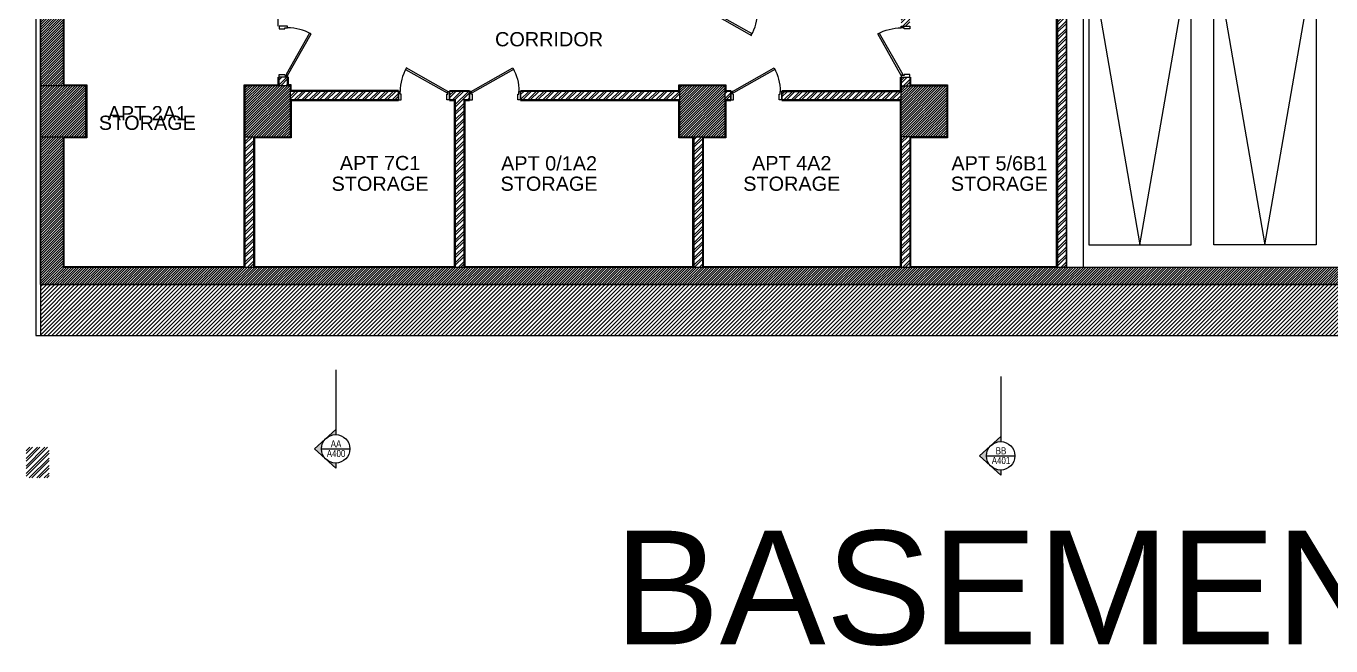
# Model space of a CAD drawing. Header units: inches. Extents: x -0.9 to 43, y -5.5 to 58.5.
# Drawn here: x -0.17 to 22.79, y -5.46 to 5.45 of the extents above; entities that cross this region are included whole.
import ezdxf
from ezdxf.enums import TextEntityAlignment as Align

# ---------------------------------------------------------------- set-up
doc = ezdxf.new("R2010")
doc.units = ezdxf.units.IN
doc.header["$MEASUREMENT"] = 0
doc.layers.get('0').update_dxf_attribs({"linetype": 'CONTINUOUS'})
for name, color, linetype in [('A-ANNO-SECT-TAG', 7, 'CONTINUOUS'), ('A-AREAS', 6, 'CONTINUOUS'), ('A-FLOR-STRS', 40, 'CONTINUOUS'), ('A-FURNITURE', 30, 'CONTINUOUS'), ('A-HATCH-CONC', 8, 'CONTINUOUS'), ('A-HATCH-WALL', 8, 'CONTINUOUS'), ('A-NOMENCLATURE', 3, 'CONTINUOUS'), ('A-PLASTER', 8, 'CONTINUOUS'), ('A-PORTE', 1, 'CONTINUOUS'), ('A-WALL', 4, 'CONTINUOUS'), ('Parcelle$0$N-PLOT', 5, 'CONTINUOUS'), ('S-BASEMENT 3$0$A-STR BASEMENT TF', 2, 'CONTINUOUS'), ('S-BASEMENT 3$0$A-STR-BASEMENT 3', 2, 'CONTINUOUS'), ('S-BASEMENT 3$0$N-PLOT', 5, 'CONTINUOUS')]:
    doc.layers.add(name, color=color, linetype=linetype)
doc.styles.add('A100-STEXT', font='ARIAL.TTF', dxfattribs={"height": 0.25})
doc.styles.add('BLOCK', font='ARIAL.TTF', dxfattribs={"width": 0.8, "height": 0.25})
doc.styles.add('S-BASEMENT 3$0$STYLE1', font='ARIAL.TTF')
pattern_1 = [(45, (-338376.54673, -23743.37172), (-0.066291260736, 0.066291260736), []), (45, (-338376.50254, -23743.37172), (-0.066291260736, 0.066291260736), [])]

# ---------------------------------------------------------------- blocks, each defined once
blk = doc.blocks.new('P90E18H')
at = {"layer": 'A-PORTE'}
for p, q in [((-0.165, -0.03), (-0.165, 0)), ((-0.165, 0), (-0.015, 0)), ((-0.015, 0), (-0.015, -0.05)), ((-0.165, -0.03), (-0.578, -0.762)), ((-0.551, -0.776), (-0.139, -0.045)), ((-0.139, -0.045), (-0.165, -0.03)), ((-0.115, -0.03), (-0.165, -0.03)), ((-0.115, -0.05), (-0.115, -0.03)), ((-0.015, -0.05), (-0.115, -0.05)), ((-0.165, -0.87), (-0.165, -0.9)), ((-0.115, -0.87), (-0.165, -0.87)), ((-0.165, -0.9), (-0.015, -0.9)), ((-0.015, -0.85), (-0.115, -0.85)), ((-0.115, -0.85), (-0.115, -0.87)), ((-0.015, -0.9), (-0.015, -0.85))]:
    blk.add_line(p, q, dxfattribs=at)
blk.add_arc((-0.165, -0.03), 0.84, 240.5855, 270, dxfattribs=at)
blk = doc.blocks.new('SCT_TAG_L_2')
h = blk.add_hatch(color=256)
h.paths.add_polyline_path([(-0.371, -0.343), (0, 0), (0, -0.093, 0.755389), (-0.131, -0.555), (-0.131, -0.564)])
h.paths.add_polyline_path([(-0.131, -0.564), (-0.131, -0.555, 0.139348), (0, -0.593), (0, -0.685)])
for p, q in [((0, 1.051), (0, 0)), ((0, 0), (-0.371, -0.343)), ((0, 0), (0, -0.093)), ((0, -0.685), (-0.371, -0.343)), ((0, -0.593), (0, -0.685))]:
    blk.add_line(p, q)
at = {"ltscale": 4}
blk.add_line((-0.25, -0.343), (0.25, -0.343), dxfattribs=at)
blk.add_circle((0, -0.343), 0.25)
at = {"color": 7, "style": 'BLOCK', "width": 0.8}
for tag, p in [('SCT.NO.', (0.006, -0.254)), ('DWG', (0.006, -0.425))]:
    blk.add_attdef(tag, text='', height=0.125, dxfattribs=at).set_placement(p, align=Align.MIDDLE)
blk = doc.blocks.new('A$C1FD23355')
at = {"layer": 'A-ANNO-SECT-TAG', "ltscale": 4}
for p, values in [((5.275, -1.65), {'DWG': 'A400', 'SCT.NO.': 'AA'}), ((16.978, -1.773), {'DWG': 'A401', 'SCT.NO.': 'BB'})]:
    blk.add_blockref('SCT_TAG_L_2', p, dxfattribs=at).add_auto_attribs(values)

msp = doc.modelspace()

# ---------------------------------------------------------------- hatches: boundary and pattern name
at = {"layer": 'A-HATCH-CONC'}
h = msp.add_hatch(dxfattribs=at)
h.set_pattern_fill('ANSI31', color=256, scale=0.25, style=0)
h.paths.add_polyline_path([(0.928, 56.425), (0.928, 56.125), (0.378, 56.109), (0.378, 1.2), (0.478, 1.2), (0.478, 0.9), (0.078, 0.9), (0.078, 56.4)])
h = msp.add_hatch(dxfattribs=at)
h.set_pattern_fill('ANSI31', color=256, scale=0.25, style=0)
h.set_pattern_definition([(45, (-338376.546732, -23743.371716), (-0.022097086912, 0.022097086912), [])])
edge = h.paths.add_edge_path()
edge.add_line((40.608, 36.956), (41.002, 37.445))
edge.add_line((41.002, 37.445), (41.008, 37.445))
edge.add_line((41.008, 37.445), (41.008, 3))
edge.add_arc((38.908, 3), 2.1, 272.8658, 360, ccw=False)
edge.add_line((39.013, 0.903), (38.869, 0.9))
edge.add_line((38.869, 0.9), (0.478, 0.9))
edge.add_line((0.478, 0.9), (0.478, 1.2))
edge.add_line((0.478, 1.2), (38.908, 1.2))
edge.add_arc((38.908, 3), 1.8, 270, 360)
edge.add_line((40.708, 3), (40.708, 3.5))
edge.add_line((40.708, 3.5), (39.718, 3.5))
edge.add_line((39.718, 3.5), (39.718, 4.05))
edge.add_line((39.718, 4.05), (40.458, 4.05))
edge.add_line((40.458, 4.05), (40.458, 18.3))
edge.add_line((40.458, 18.3), (40.708, 18.3))
edge.add_line((40.708, 18.3), (40.708, 22.15))
edge.add_line((40.708, 22.15), (40.708, 22.94))
edge.add_line((40.708, 22.94), (40.608, 22.94))
edge.add_line((40.608, 22.94), (40.608, 36.956))
h = msp.add_hatch(dxfattribs=at)
h.set_pattern_fill('ANSI31', color=256, scale=0.25, style=0)
h.paths.add_polyline_path([(0.378, 1.2), (0.478, 1.2), (0.478, 3.5), (0.878, 3.5), (0.878, 4.4), (0.478, 4.4), (0.478, 19.98), (0.378, 19.98)])
h = msp.add_hatch(dxfattribs=at)
h.set_pattern_fill('ANSI31', color=256, scale=0.25, style=0)
h.set_pattern_definition([(45, (-338411.786732, -23743.371716), (-0.022097086912, 0.022097086912), [])])
h.paths.add_polyline_path([(4.478, 4.4), (4.078, 4.4), (4.078, 3.5), (4.478, 3.5)])
h.paths.add_polyline_path([(4.078, 4.4), (3.678, 4.4), (3.678, 3.5), (4.078, 3.5)])
h = msp.add_hatch(dxfattribs=at)
h.set_pattern_fill('ANSI31', color=256, scale=0.25, style=0)
h.set_pattern_definition([(45, (-338404.136732, -23743.371716), (-0.022097086912, 0.022097086912), [])])
h.paths.add_polyline_path([(12.128, 4.4), (11.728, 4.4), (11.728, 3.5), (12.128, 3.5)])
h.paths.add_polyline_path([(11.728, 4.4), (11.328, 4.4), (11.328, 3.5), (11.728, 3.5)])
h = msp.add_hatch(dxfattribs=at)
h.set_pattern_fill('ANSI31', color=256, scale=0.25, style=0)
h.set_pattern_definition([(45, (-338400.236732, -23743.371716), (-0.022097086912, 0.022097086912), [])])
h.paths.add_polyline_path([(16.028, 4.4), (15.628, 4.4), (15.628, 3.5), (16.028, 3.5)])
h.paths.add_polyline_path([(15.628, 4.4), (15.228, 4.4), (15.228, 3.5), (15.628, 3.5)])
h = msp.add_hatch(dxfattribs=at)
h.set_pattern_fill('ANSI31', color=256, scale=0.4, style=0)
h.set_pattern_definition([(45, (-338376.54673, -23743.371716), (-0.035355339059, 0.035355339059), [])])
h.paths.add_polyline_path([(23.278, 0.9), (0.078, 0.9), (0.078, 0), (23.278, 0)])
at = {"layer": 'A-HATCH-WALL'}
h = msp.add_hatch(dxfattribs=at)
h.set_pattern_fill('ANSI32', color=256, scale=0.25, style=0)
h.paths.add_polyline_path([(-0.174, -2.506), (0.231, -2.506), (0.231, -1.963), (-0.174, -1.963)])
h.paths.add_polyline_path([(20.302, 54.31), (20.239, 54.233), (20.395, 54.107), (20.458, 54.185)])
h.paths.add_polyline_path([(16.557, 56.59), (16.25, 56.581), (18.261, 54.964), (18.386, 55.12)])
h.paths.add_polyline_path([(22.095, 56.711), (22.701, 56.224), (22.463, 55.928), (21.857, 56.415)], flags=9)
h = msp.add_hatch(dxfattribs=at)
h.set_pattern_fill('ANSI32', color=256, scale=0.25, style=0)
h.set_pattern_definition(pattern_1)
h.paths.add_polyline_path([(18.128, 9), (17.978, 9), (17.978, 8.875), (15.778, 8.875), (15.778, 8.725), (17.978, 8.725), (17.978, 5.85), (15.778, 5.85), (15.778, 5.7), (17.978, 5.7), (17.978, 4.4), (18.128, 4.4)])
h.paths.add_polyline_path([(15.778, 5.85), (15.228, 5.85), (15.228, 5.7), (15.228, 5.7), (15.228, 5.45), (15.378, 5.45), (15.378, 5.7), (15.778, 5.7)])
h.paths.add_polyline_path([(15.228, 5.85), (12.728, 5.85), (12.728, 5.7), (15.228, 5.7)])
h.paths.add_polyline_path([(18.128, 4.4), (17.978, 4.4), (17.978, 3.5), (18.128, 3.5)])
h.paths.add_polyline_path([(18.128, 3.5), (17.978, 3.5), (17.978, 1.2), (18.128, 1.2)])
h = msp.add_hatch(dxfattribs=at)
h.set_pattern_fill('ANSI32', color=256, scale=0.25, style=0)
h.set_pattern_definition(pattern_1)
h.paths.add_polyline_path([(4.428, 4.55), (4.278, 4.55), (4.278, 4.4), (4.428, 4.4)])
h = msp.add_hatch(dxfattribs=at)
h.set_pattern_fill('ANSI32', color=256, scale=0.25, style=0)
h.set_pattern_definition(pattern_1)
h.paths.add_polyline_path([(15.228, 4.3), (13.128, 4.3), (13.128, 4.15), (15.228, 4.15)])
h.paths.add_polyline_path([(15.378, 4.55), (15.228, 4.55), (15.228, 4.4), (15.378, 4.4)])
h = msp.add_hatch(dxfattribs=at)
h.set_pattern_fill('ANSI32', color=256, scale=0.25, style=0)
h.set_pattern_definition(pattern_1)
h.paths.add_polyline_path([(6.38, 4.3), (4.478, 4.3), (4.478, 4.15), (6.38, 4.15)])
h.paths.add_polyline_path([(7.63, 4.3), (7.28, 4.3), (7.28, 4.15), (7.38, 4.15), (7.38, 1.2), (7.53, 1.2), (7.53, 4.15), (7.63, 4.15)])
h = msp.add_hatch(dxfattribs=at)
h.set_pattern_fill('ANSI32', color=256, scale=0.25, style=0)
h.set_pattern_definition(pattern_1)
h.paths.add_polyline_path([(11.328, 4.3), (8.53, 4.3), (8.53, 4.15), (11.328, 4.15)])
h.paths.add_polyline_path([(12.228, 4.3), (12.128, 4.3), (12.128, 4.15), (12.228, 4.15)])
h.paths.add_polyline_path([(11.728, 3.5), (11.578, 3.5), (11.578, 1.2), (11.728, 1.2)])
h = msp.add_hatch(dxfattribs=at)
h.set_pattern_fill('ANSI32', color=256, scale=0.25, style=0)
h.paths.add_polyline_path([(3.678, 1.2), (3.828, 1.2), (3.828, 3.5), (3.678, 3.5)])
h = msp.add_hatch(dxfattribs=at)
h.set_pattern_fill('ANSI32', color=256, scale=0.25, style=0)
h.set_pattern_definition(pattern_1)
h.paths.add_polyline_path([(15.378, 3.5), (15.228, 3.5), (15.228, 1.2), (15.378, 1.2)])

# ---------------------------------------------------------------- linework, layer by layer
at = {"layer": 'A-AREAS'}
msp.add_lwpolyline([(38.908, 0, 0.414214), (41.908, 3), (41.908, 55.455, 0.422955), (38.819, 58.453), (0.078, 57.3), (0.078, 26.56), (0.078, 26.56), (0.078, 26.56), (0.078, 26.56), (0.078, 26.56), (0.078, 26.56), (0.078, 26.56), (0.078, 26.56), (0.078, 26.56), (0.078, 26.56), (0.078, 26.56), (0.078, 26.56), (0.078, 26.56), (0.078, 0)], format="xyb", close=True, dxfattribs=at)
at = {"layer": 'A-FLOR-STRS'}
msp.add_line((18.428, 18.9), (18.428, 1.2), dxfattribs=at)
at = {"layer": 'A-FURNITURE'}
for points in [[(20.328, 6.8), (18.528, 6.8), (18.528, 1.6), (20.328, 1.6)], [(20.728, 6.8), (22.528, 6.8), (22.528, 1.6), (20.728, 1.6)]]:
    msp.add_lwpolyline(points, close=True, dxfattribs=at)
for points in [[(18.528, 6.8), (19.428, 1.6), (20.328, 6.8)], [(20.728, 6.8), (21.628, 1.6), (22.528, 6.8)]]:
    msp.add_lwpolyline(points, dxfattribs=at)
at = {"layer": 'A-PLASTER'}
for points in [[(18.143, 1.2), (18.143, 9)], [(4.263, 5.45), (4.263, 5.685), (0.493, 5.685), (0.493, 4.415), (0.893, 4.415), (0.893, 3.485), (0.493, 3.485), (0.493, 1.215), (3.663, 1.215), (3.663, 4.415), (4.263, 4.415), (4.263, 4.55)], [(15.393, 4.55), (15.393, 4.415), (16.043, 4.415), (16.043, 3.485), (15.393, 3.485), (15.393, 1.215), (17.963, 1.215), (17.963, 5.685)], [(6.38, 4.315), (4.493, 4.315), (4.493, 4.415), (4.443, 4.415), (4.443, 4.55)], [(8.53, 4.315), (11.313, 4.315), (11.313, 4.415), (12.143, 4.415), (12.143, 4.315), (12.228, 4.315)], [(13.128, 4.315), (15.213, 4.315), (15.213, 4.55)], [(6.38, 4.135), (4.493, 4.135), (4.493, 3.485), (3.843, 3.485), (3.843, 1.215), (7.365, 1.215), (7.365, 4.135), (7.28, 4.135)], [(7.28, 4.315), (7.63, 4.315)], [(7.63, 4.135), (7.545, 4.135), (7.545, 1.215), (11.563, 1.215), (11.563, 3.485), (11.313, 3.485), (11.313, 4.135), (8.53, 4.135)], [(12.228, 4.135), (12.143, 4.135), (12.143, 3.485), (11.743, 3.485), (11.743, 1.215), (15.213, 1.215), (15.213, 4.135), (13.128, 4.135)]]:
    msp.add_lwpolyline(points, dxfattribs=at)
at = {"layer": 'A-WALL'}
for p, q in [((18.128, 9), (18.128, 1.2)), ((17.978, 5.7), (17.978, 1.2)), ((4.278, 4.4), (4.278, 4.55)), ((4.428, 4.55), (4.278, 4.55)), ((4.428, 4.4), (4.428, 4.55)), ((15.228, 4.55), (15.378, 4.55)), ((15.228, 4.55), (15.228, 4.3)), ((15.378, 4.55), (15.378, 4.4)), ((6.38, 4.3), (4.478, 4.3)), ((6.38, 4.15), (4.478, 4.15)), ((6.38, 4.15), (6.38, 4.3)), ((7.28, 4.15), (7.28, 4.3)), ((7.63, 4.3), (7.28, 4.3)), ((7.38, 4.15), (7.28, 4.15)), ((7.38, 4.15), (7.38, 1.2)), ((7.53, 4.15), (7.53, 1.2)), ((7.63, 4.15), (7.53, 4.15)), ((7.63, 4.15), (7.63, 4.3)), ((8.53, 4.15), (8.53, 4.3)), ((11.328, 4.3), (8.53, 4.3)), ((11.328, 4.15), (8.53, 4.15)), ((12.228, 4.3), (12.128, 4.3)), ((12.228, 4.15), (12.128, 4.15)), ((12.228, 4.15), (12.228, 4.3)), ((13.128, 4.15), (13.128, 4.3)), ((13.128, 4.3), (15.228, 4.3)), ((15.228, 4.15), (13.128, 4.15)), ((3.678, 3.5), (3.678, 1.2)), ((3.828, 3.5), (3.828, 1.2)), ((11.578, 3.5), (11.578, 1.2)), ((11.728, 3.5), (11.728, 1.2)), ((15.228, 3.5), (15.228, 1.2)), ((15.378, 3.5), (15.378, 1.2))]:
    msp.add_line(p, q, dxfattribs=at)
at = {"layer": 'Parcelle$0$N-PLOT'}
msp.add_lwpolyline([(0, 0), (38.908, 0, 0.414214), (41.908, 3), (41.908, 55.455, 0.422955), (38.819, 58.453), (0, 57.298)], format="xyb", close=True, dxfattribs=at)
at = {"layer": 'S-BASEMENT 3$0$A-STR-BASEMENT 3'}
for p, q in [((0.078, 0.9), (0.078, 56.4)), ((0.478, 3.5), (0.478, 1.2)), ((38.908, 1.2), (0.478, 1.2))]:
    msp.add_line(p, q, dxfattribs=at)
msp.add_lwpolyline([(38.819, 58.453), (0.078, 57.3), (0.078, 56.4), (38.846, 57.554, -0.422955), (41.008, 55.455), (41.008, 3, -0.414214), (38.908, 0.9), (0.078, 0.9), (0.078, 0), (38.908, 0, 0.414214), (41.908, 3), (41.908, 55.455, 0.422955)], format="xyb", close=True, dxfattribs=at)
msp.add_lwpolyline([(0.078, 0.9), (0.078, 0.9), (38.908, 0.9, 0.414214), (41.008, 3), (41.008, 55.455, 0.422955), (38.846, 57.554), (0.078, 56.4)], format="xyb", dxfattribs=at)
msp.add_lwpolyline([(0.378, 35.05), (0.378, 19.98), (0.478, 19.98), (0.478, 4.4)], dxfattribs=at)
for points in [[(0.078, 3.5), (0.878, 3.5), (0.878, 4.4), (0.078, 4.4)], [(3.678, 3.5), (4.478, 3.5), (4.478, 4.4), (3.678, 4.4)], [(11.328, 3.5), (12.128, 3.5), (12.128, 4.4), (11.328, 4.4)], [(15.228, 4.4), (16.028, 4.4), (16.028, 3.5), (15.228, 3.5)]]:
    msp.add_lwpolyline(points, close=True, dxfattribs=at)
at = {"layer": 'S-BASEMENT 3$0$N-PLOT'}
msp.add_lwpolyline([(0, 0), (38.908, 0, 0.414214), (41.908, 3), (41.908, 55.455, 0.422955), (38.819, 58.453), (0, 57.298)], format="xyb", close=True, dxfattribs=at)

# ---------------------------------------------------------------- block references
at = {"layer": 'A-ANNO-SECT-TAG'}
msp.add_blockref('A$C1FD23355', (0, 0), dxfattribs=at)
at = {"layer": 'A-PORTE'}
for p, rotation in [((11.828, 5.865), 90.00000000161538), ((4.263, 4.55), 179.999999999943), ((7.28, 4.135), 270.0000000037959)]:
    msp.add_blockref('P90E18H', p, dxfattribs=dict(at, rotation=rotation))
at = {"layer": 'A-PORTE', "xscale": -1}
for p, rotation in [((15.393, 4.55), 180), ((7.63, 4.135), 89.99999999822502), ((12.228, 4.135), 89.99999999822502), ((12.228, 4.135), 89.99999999822502)]:
    msp.add_blockref('P90E18H', p, dxfattribs=dict(at, rotation=rotation))

# ---------------------------------------------------------------- texts
at = {"layer": 'A-NOMENCLATURE', "style": 'A100-STEXT'}
for s, p in [('CORRIDOR', (9.03, 5.219)), ('APT 2A1', (1.96, 3.919)), ('STORAGE', (1.96, 3.748)), ('APT 7C1', (6.056, 3.039)), ('APT 0/1A2', (9.03, 3.039)), ('APT 4A2', (13.301, 3.039)), ('APT 5/6B1', (16.955, 3.039)), ('STORAGE', (6.056, 2.675)), ('STORAGE', (9.03, 2.675)), ('STORAGE', (13.301, 2.675)), ('STORAGE', (16.955, 2.675))]:
    msp.add_text(s, height=0.25, dxfattribs=at).set_placement(p, align=Align.MIDDLE)
at = {"layer": 'S-BASEMENT 3$0$A-STR BASEMENT TF', "style": 'S-BASEMENT 3$0$STYLE1'}
msp.add_text('BASEMENT 3', height=2, dxfattribs=at).set_placement((10.171, -5.434))

doc.saveas('drawing.dxf')
